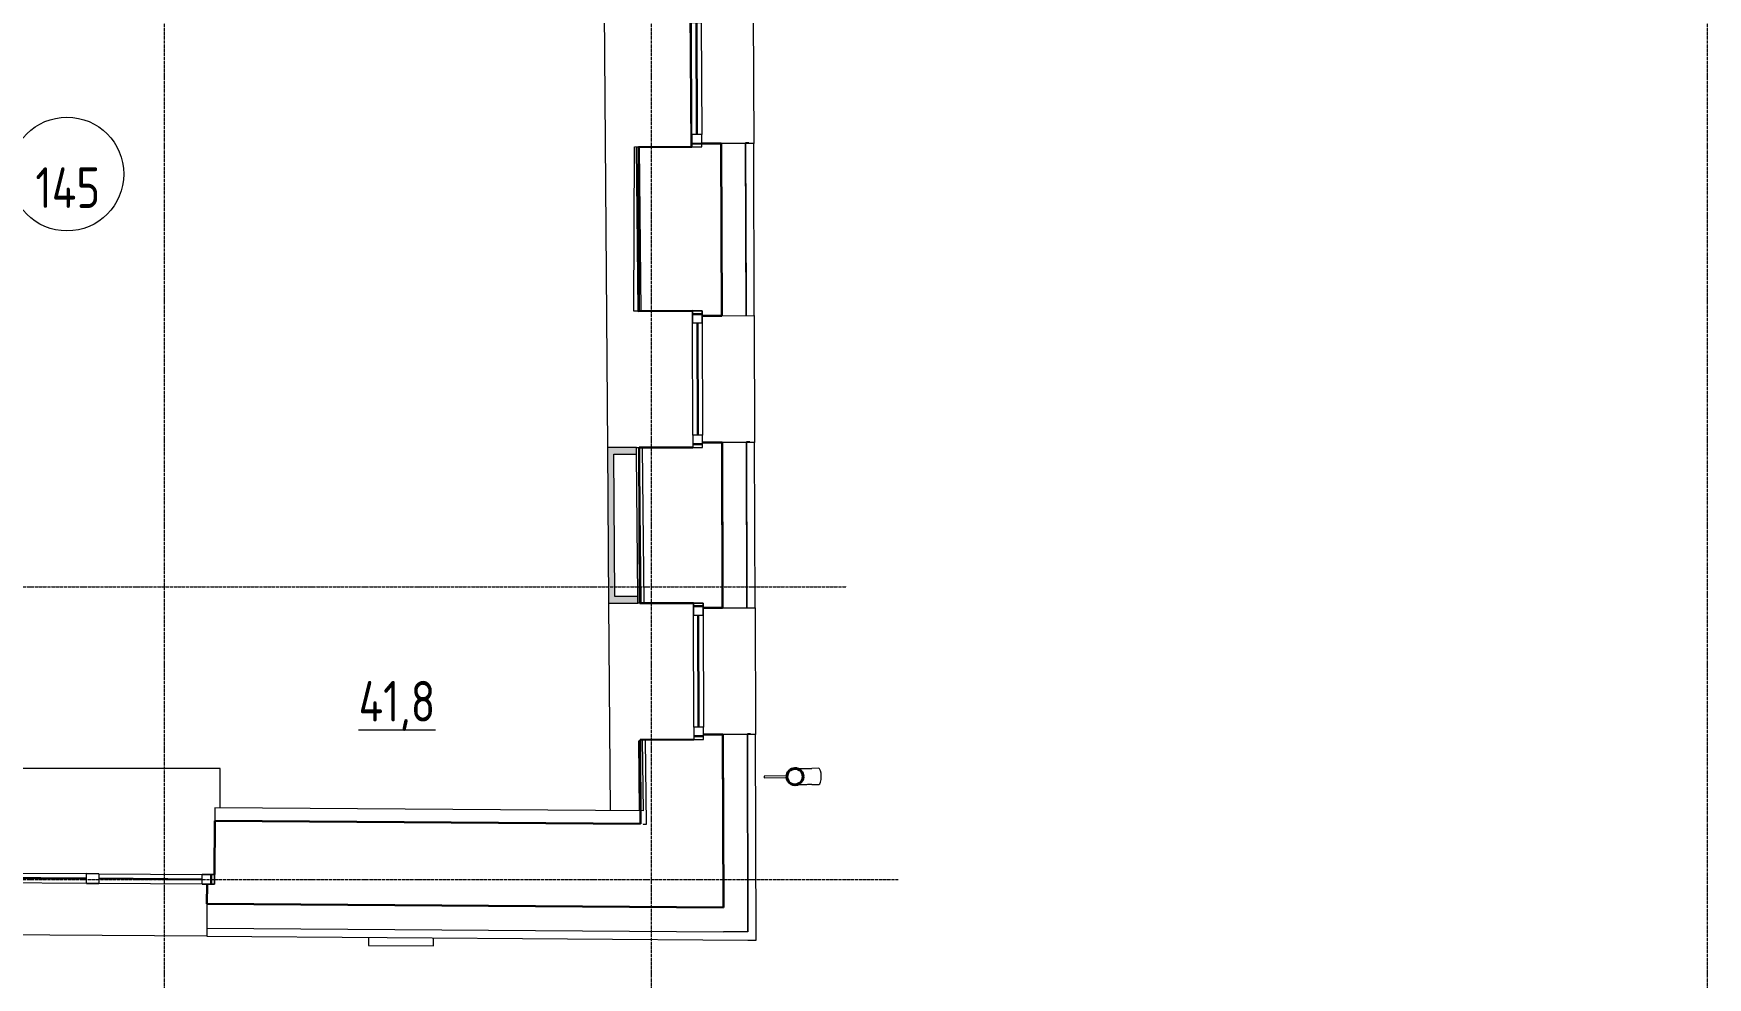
# Model space of a CAD drawing. Header units: millimetres. Extents: x 504091 to 2165846, y 135022 to 442887.
# Drawn here: x 750902 to 761208, y 269725 to 275534 of the extents above; entities that cross this region are included whole.
import ezdxf

# ---------------------------------------------------------------- set-up
doc = ezdxf.new("R2010")
doc.units = ezdxf.units.MM
doc.linetypes.add('ADSK_Линия сетки', pattern=[25, 20, -2.5, 0, -2.5])
doc.linetypes.add('осеваяX2', pattern=[4, 2.5, -0.5, 0.5, -0.5])
for name, color, linetype, lineweight in [('_ Окна', 7, 'Continuous', 30), ('Марки помещений', 7, 'Continuous', 20), ('Обобщенные модели', 7, 'Continuous', 18), ('Окна', 7, 'Continuous', 18), ('Оси', 165, 'осеваяX2', 13), ('Перекрытие', 7, 'Continuous', 18), ('Стены внутренние', 7, 'Continuous', 18), ('Стены наружные', 7, 'Continuous', 18), ('Стены несущие', 7, 'Continuous', 30), ('Стены отделка', 7, 'Continuous', 30), ('Стены штриховка', 7, 'Continuous', 18)]:
    doc.layers.add(name, color=color, linetype=linetype, lineweight=lineweight)
doc.styles.add('ГОСТ 2.304', font='CS_Gost2304.shx')

# ---------------------------------------------------------------- blocks, each defined once
blk = doc.blocks.new('окна_rehau_двупольное_2_фрамуги - 1460х2440 _нов_-3905278-План 1-го этажа')
at = {"layer": '_ Окна', "lineweight": 18}
for p, q in [((-750, 75), (-750, 135)), ((-750, 135), (-674, 135)), ((-674, 135), (-674, 75)), ((-38, 75), (-38, 135)), ((-38, 135), (38, 135)), ((38, 135), (38, 75)), ((674, 135), (674, 75)), ((750, 135), (674, 135)), ((750, 75), (750, 135)), ((-674, 75), (-750, 75)), ((38, 75), (-38, 75)), ((674, 75), (750, 75))]:
    blk.add_line(p, q, dxfattribs=at)
at = {"layer": '_ Окна'}
for p, q in [((-730, 75), (-730, 135)), ((-674, 105), (-38, 105)), ((38, 105), (674, 105)), ((730, 75), (730, 135))]:
    blk.add_line(p, q, dxfattribs=at)
at = {"layer": 'Окна'}
for p, q in [((-750, 135), (-750, 75)), ((-674, 135), (-750, 135)), ((-674, 135), (-38, 135)), ((38, 135), (-38, 135)), ((38, 135), (674, 135)), ((750, 135), (674, 135)), ((750, 75), (750, 135)), ((-750, 75), (-674, 75)), ((-38, 75), (-674, 75)), ((-38, 75), (38, 75)), ((674, 75), (38, 75)), ((674, 75), (750, 75))]:
    blk.add_line(p, q, dxfattribs=at)
blk = doc.blocks.new('окна_rehau_однопольное_фрамуга_сверху - 800х2240 _нов_-2056542-План 1-го этажа')
at = {"layer": '_ Окна', "lineweight": 18}
for p, q in [((-420, 75), (-420, 135)), ((-420, 135), (-344, 135)), ((-344, 135), (-344, 75)), ((344, 135), (344, 75)), ((420, 135), (344, 135)), ((420, 75), (420, 135)), ((-344, 75), (-420, 75)), ((344, 75), (420, 75))]:
    blk.add_line(p, q, dxfattribs=at)
at = {"layer": '_ Окна'}
for p, q in [((-400, 75), (-400, 135)), ((-344, 105), (344, 105)), ((400, 75), (400, 135))]:
    blk.add_line(p, q, dxfattribs=at)
at = {"layer": 'Окна'}
for p, q in [((-420, 135), (-420, 75)), ((-344, 135), (-420, 135)), ((-344, 135), (344, 135)), ((420, 135), (344, 135)), ((420, 75), (420, 135)), ((-420, 75), (-344, 75)), ((344, 75), (-344, 75)), ((344, 75), (420, 75))]:
    blk.add_line(p, q, dxfattribs=at)
blk = doc.blocks.new('окна_rehau_однопольное_фрамуга_сверху - 800х2240 _нов_-2056886-План 1-го этажа')
at = {"layer": '_ Окна', "lineweight": 18}
for p, q in [((-420, 75), (-420, 135)), ((-420, 135), (-344, 135)), ((-344, 135), (-344, 75)), ((344, 135), (344, 75)), ((420, 135), (344, 135)), ((420, 75), (420, 135)), ((-344, 75), (-420, 75)), ((344, 75), (420, 75))]:
    blk.add_line(p, q, dxfattribs=at)
at = {"layer": '_ Окна'}
for p, q in [((-400, 75), (-400, 135)), ((-344, 105), (344, 105)), ((400, 75), (400, 135))]:
    blk.add_line(p, q, dxfattribs=at)
at = {"layer": 'Окна'}
for p, q in [((-420, 135), (-420, 75)), ((-344, 135), (-420, 135)), ((-344, 135), (344, 135)), ((420, 135), (344, 135)), ((420, 75), (420, 135)), ((-420, 75), (-344, 75)), ((344, 75), (-344, 75)), ((344, 75), (420, 75))]:
    blk.add_line(p, q, dxfattribs=at)
blk = doc.blocks.new('Водосток - Тип 1 _карниз больше 490мм_-5165756-План 1-го этажа')
at = {"layer": 'Обобщенные модели'}
for p, q in [((75, 306), (75, 264)), ((175, 264), (175, 306)), ((120, 109), (120, -30)), ((130, -30), (130, 109)), ((120, -30), (130, -30))]:
    blk.add_line(p, q, dxfattribs=at)
at = {"layer": 'Обобщенные модели', "flags": 128}
for points in [[(75, 173), (75, 174), (75, 177), (75, 180), (75, 183), (75, 186), (75, 190), (75, 193), (75, 197), (75, 201), (75, 205), (75, 210), (75, 214), (75, 219), (75, 224), (75, 229), (75, 234), (75, 239), (75, 245), (75, 250), (75, 256), (75, 261), (75, 264)], [(175, 264), (175, 258), (175, 252), (175, 247), (175, 242), (175, 236), (175, 231), (175, 226), (175, 221), (175, 216), (175, 212), (175, 207), (175, 203), (175, 199), (175, 195), (175, 191), (175, 188), (175, 184), (175, 181), (175, 178), (175, 175), (175, 173)]]:
    blk.add_lwpolyline(points, dxfattribs=at)
at = {"layer": 'Обобщенные модели'}
for start, end in [(90, 270), (270, 90)]:
    blk.add_arc((125, 160), 52, start, end, dxfattribs=at)
at = {"layer": 'Обобщенные модели', "lineweight": 40}
for start, end in [(90, 270), (270, 90)]:
    blk.add_arc((125, 160), 50, start, end, dxfattribs=at)
at = {"layer": 'Обобщенные модели'}
for start_param, end_param in [(4.712389, 6.283185), (3.141593, 4.712389)]:
    blk.add_ellipse((125, 306), major_axis=(-50, 0), ratio=0.309017, start_param=start_param, end_param=end_param, dxfattribs=at)
blk = doc.blocks.new('ADSK_Марка_Помещение_ОдноЗначение - Номер-159740-План 1-го этажа')
at = {"layer": 'Марки помещений'}
blk.add_circle((0, 0), 3.5, dxfattribs=at)

msp = doc.modelspace()

# ---------------------------------------------------------------- hatches: boundary and pattern name
at = {"layer": 'Стены внутренние'}
for points in [[(754475.1411, 272069.1652), (754481.795, 272069.1652), (754474.8376, 272985.8687), (754434.8364, 272985.8687), (754441.7938, 272069.1652)], [(754553.6267, 272945.8687), (754615.1452, 272945.8687), (754614.8412, 272985.8687), (754474.8376, 272985.8687), (754475.1411, 272945.8687), (754490.1162, 272945.8687)], [(754442.0974, 272029.1652), (754623.3929, 272029.3417), (754623.3929, 272069.1652), (754441.7938, 272069.1652)]]:
    msp.add_hatch(color=256, dxfattribs=at).paths.add_polyline_path(points)

# ---------------------------------------------------------------- linework, layer by layer
at = {"layer": 'Оси', "linetype": 'ADSK_Линия сетки'}
for p, q in [((751707.643, 263323.4727), (751707.643, 314443.584)), ((754707.643, 263323.4727), (754707.643, 314443.584)), ((761207.643, 263323.4727), (761207.643, 314443.584)), ((694211.5079, 272128.5198), (755907.6847, 272128.5198)), ((694211.5079, 270328.5198), (756226.1358, 270328.5198))]:
    msp.add_line(p, q, dxfattribs=at)
at = {"layer": 'Перекрытие'}
for p, q in [((754414.4205, 275675.8504), (754434.8364, 272985.8687)), ((754950.7914, 274838.4358), (754944.4347, 275675.9897)), ((754598.4484, 273825.7325), (754601.0796, 274835.7816)), ((754601.0796, 274835.7816), (754950.7914, 274838.4358)), ((754641.3029, 273826.0578), (754598.4484, 273825.7325)), ((754959.0444, 273751.0253), (754958.4676, 273827.0239)), ((754615.1452, 272985.8351), (754631.4145, 272985.9585)), ((754621.799, 272069.1652), (754615.1452, 272945.8687)), ((754651.4973, 272986.111), (754961.3807, 272988.4628)), ((754442.0974, 272029.1652), (754451.7954, 270751.3625)), ((754634.3011, 272029.1841), (754622.1031, 272029.0916)), ((754634.3009, 272029.2594), (754623.1795, 272029.2255)), ((754628.536, 271181.5093), (754637.1004, 271181.5743)), ((754631.8102, 270750.102), (754628.536, 271181.5093)), ((752052.1815, 271011.095), (750392.1815, 271011.095)), ((752052.1815, 270768.165), (752052.1815, 271011.095)), ((751940.434, 270358.8982), (752016.4356, 270358.8982))]:
    msp.add_line(p, q, dxfattribs=at)
at = {"layer": 'Стены наружные'}
for p, q in [((755333.2535, 275657.1739), (755335.6903, 274857.1777)), ((755305.6802, 274860.4647), (755285.6803, 274860.4038)), ((755285.6906, 274857.0254), (755285.6803, 274860.4038)), ((755305.6802, 274860.4647), (755305.6905, 274857.0863)), ((755338.916, 273798.1826), (755341.2919, 273018.1862)), ((755311.2829, 273021.0837), (755291.283, 273021.0228)), ((755291.2921, 273018.0339), (755291.283, 273021.0228)), ((755311.2829, 273021.0837), (755311.292, 273018.0948)), ((755344.392, 272000.4222), (755346.7679, 271220.4258)), ((755316.7569, 271223.9733), (755296.757, 271223.9124)), ((755296.7681, 271220.2735), (755296.757, 271223.9124)), ((755316.7569, 271223.9733), (755316.768, 271220.3344)), ((751968.7725, 269978.7297), (750553.8072, 269988.6375))]:
    msp.add_line(p, q, dxfattribs=at)
at = {"layer": 'Стены несущие'}
for p, q in [((755135.6912, 274856.5685), (755015.6918, 274856.2029)), ((755135.6912, 274856.5685), (755138.917, 273797.5734)), ((754955.753, 274836.0203), (754625.7545, 274835.0151)), ((754625.7545, 274835.0151), (754628.8279, 273826.0198)), ((754628.8279, 273826.0198), (754958.8264, 273827.025)), ((755018.9175, 273797.2079), (755138.917, 273797.5734)), ((755141.2928, 273017.577), (755021.2934, 273017.2115)), ((755144.3929, 271999.813), (755141.2928, 273017.577)), ((755141.2928, 273017.577), (755144.2554, 272044.9639)), ((754961.385, 272987.0288), (754631.3866, 272986.0237)), ((754631.3866, 272986.0237), (754634.3039, 272028.2594)), ((754634.3039, 272028.2594), (754964.3024, 272029.2645)), ((755024.3935, 271999.4474), (755144.3929, 271999.813)), ((754966.861, 271189.2684), (754636.8626, 271188.2633)), ((754636.8626, 271188.2633), (754638.441, 270670.0536)), ((755146.7688, 271219.8166), (755026.7694, 271219.4511)), ((755150.0078, 270156.459), (755146.7688, 271219.8166)), ((755146.7688, 271219.8166), (755148.4543, 270666.4824)), ((752018.7428, 270688.3972), (752016.4321, 270358.4053)), ((754638.441, 270670.0536), (752018.7428, 270688.3972)), ((752018.7428, 270688.3972), (754638.441, 270670.0536)), ((751971.0131, 270298.7218), (751970.1729, 270178.7248)), ((755150.0078, 270156.459), (751970.1729, 270178.7248))]:
    msp.add_line(p, q, dxfattribs=at)
at = {"layer": 'Стены отделка', "lineweight": 9}
for p, q in [((755335.6903, 274857.1777), (755135.6912, 274856.5685)), ((755338.916, 273798.1826), (755335.6903, 274857.1777)), ((754625.7545, 274835.0151), (754612.5022, 274834.9747)), ((754612.5022, 274834.9747), (754622.8676, 273826.0016)), ((754642.8681, 273826.0625), (754632.5027, 274835.0356)), ((754622.8676, 273826.0016), (754628.8279, 273826.0198)), ((755288.6653, 273880.4123), (755288.9163, 273798.0303)), ((755138.917, 273797.5734), (755338.916, 273798.1826)), ((755138.917, 273797.5734), (755138.917, 273797.5734)), ((755341.2919, 273018.1862), (755141.2928, 273017.577)), ((755344.392, 272000.4222), (755341.2919, 273018.1862)), ((754434.8364, 272985.8687), (754442.0974, 272029.1652)), ((754615.1452, 272985.8687), (754434.8364, 272985.8687)), ((754481.795, 272069.1652), (754475.1411, 272945.8687)), ((754475.1411, 272945.8687), (754615.1452, 272945.8687)), ((754615.1452, 272945.8687), (754615.1452, 272985.8687)), ((754631.4969, 272986.024), (754641.336, 272028.2808)), ((754661.3364, 272028.3417), (754651.4973, 272986.0849)), ((754623.3929, 272069.1652), (754481.795, 272069.1652)), ((754623.3929, 272029.1652), (754623.3929, 272069.1652)), ((754442.0974, 272029.1652), (754623.3929, 272029.1652)), ((755144.2554, 272044.9639), (755144.3929, 271999.813)), ((755144.3929, 271999.813), (755344.392, 272000.4222)), ((755294.2547, 272045.4208), (755294.3922, 272000.2699)), ((754649.9653, 271188.3032), (754654.4686, 270749.9434)), ((754675.2974, 270669.3754), (754669.9657, 271188.3641)), ((755346.7679, 271220.4258), (755146.7688, 271219.8166)), ((755350.626, 269953.8271), (755346.7679, 271220.4258)), ((752019.303, 270768.3952), (752018.7428, 270688.3972)), ((754654.4686, 270749.9434), (752019.303, 270768.3952)), ((754655.2906, 270669.9356), (754655.2984, 270669.17)), ((754655.2984, 270669.17), (754675.2974, 270669.3754)), ((755148.4543, 270666.4824), (755150.0078, 270156.459)), ((751970.1729, 270178.7248), (751968.7725, 269978.7297)), ((755300.4686, 270005.4018), (755150.4647, 270006.4522)), ((751968.7725, 269978.7297), (755300.6209, 269955.3995)), ((752965.0988, 269971.7532), (752964.7487, 269921.7545)), ((752964.7487, 269921.7545), (753364.7388, 269918.9537)), ((753364.7388, 269918.9537), (753365.0889, 269968.9524)), ((755300.4686, 270005.4018), (755300.4686, 270005.4018)), ((755300.6209, 269955.3995), (755300.6262, 269953.6748)), ((755300.6262, 269953.6748), (755350.626, 269953.8271))]:
    msp.add_line(p, q, dxfattribs=at)
at = {"layer": 'Стены штриховка'}
for p, q in [((755288.9163, 273798.0303), (755285.6906, 274857.0254)), ((755285.6906, 274857.0254), (755288.6653, 273880.4123)), ((755294.3922, 272000.2699), (755291.2921, 273018.0339)), ((755291.2921, 273018.0339), (755294.2547, 272045.4208)), ((755300.4686, 270005.4018), (755296.7681, 271220.2735)), ((755296.7681, 271220.2735), (755300.4686, 270005.4018)), ((751969.1226, 270028.7284), (755150.4647, 270006.4522))]:
    msp.add_line(p, q, dxfattribs=at)

# ---------------------------------------------------------------- block references
at = {"layer": 'Марки помещений', "xscale": 99.99999999999993, "yscale": 99.99999999999993, "zscale": 99.99999999999993}
msp.add_blockref('ADSK_Марка_Помещение_ОдноЗначение - Номер-159740-План 1-го этажа', (751107.9332, 274669.1242), dxfattribs=at)
at = {"layer": 'Обобщенные модели', "rotation": 270.4348437794068}
msp.add_blockref('Водосток - Тип 1 _карниз больше 490мм_-5165756-План 1-го этажа', (755429.2903, 271084.8178), dxfattribs=at)
at = {"layer": 'Окна'}
for name, p, rotation in [('окна_rehau_однопольное_фрамуга_сверху - 800х2240 _нов_-2056542-План 1-го этажа', (754879.474, 275255.7899), 270.1745227978507), ('окна_rehau_однопольное_фрамуга_сверху - 800х2240 _нов_-2056886-План 1-го этажа', (754885.1061, 273406.7985), 270.1745227978507), ('окна_rehau_однопольное_фрамуга_сверху - 800х2240 _нов_-2056886-План 1-го этажа', (754890.5821, 271609.038), 270.1745227978507), ('окна_rehau_двупольное_2_фрамуги - 1460х2440 _нов_-3905278-План 1-го этажа', (751266.9757, 270438.6549), 179.5988121538022)]:
    msp.add_blockref(name, p, dxfattribs=dict(at, rotation=rotation))

# ---------------------------------------------------------------- texts
at = {"layer": 'Марки помещений', "lineweight": 9, "char_height": 250, "attachment_point": 5, "line_spacing_factor": 1.022766, "style": 'ГОСТ 2.304'}
for s, insert, width in [('\\pt450,900,1350,1800,2250,2700,3150,3600,4050,4500,4950,5400,5850,6300,6750,7200,7650,8100,8550,9000,9450,9900,10350,10800,11250,11700,12150,12600,13050,13500,13950,14400;145', (751113.326, 274585.5424), 458.1), ('\\pt450,900,1350,1800,2250,2700,3150,3600,4050,4500,4950,5400,5850,6300,6750,7200,7650,8100,8550,9000,9450,9900,10350,10800,11250,11700,12150,12600,13050,13500,13950,14400;{\\L41,8}', (753139.6077, 271395.7269), 535.5)]:
    msp.add_mtext(s, dxfattribs=dict(at, insert=insert, width=width))

doc.saveas('drawing.dxf')
